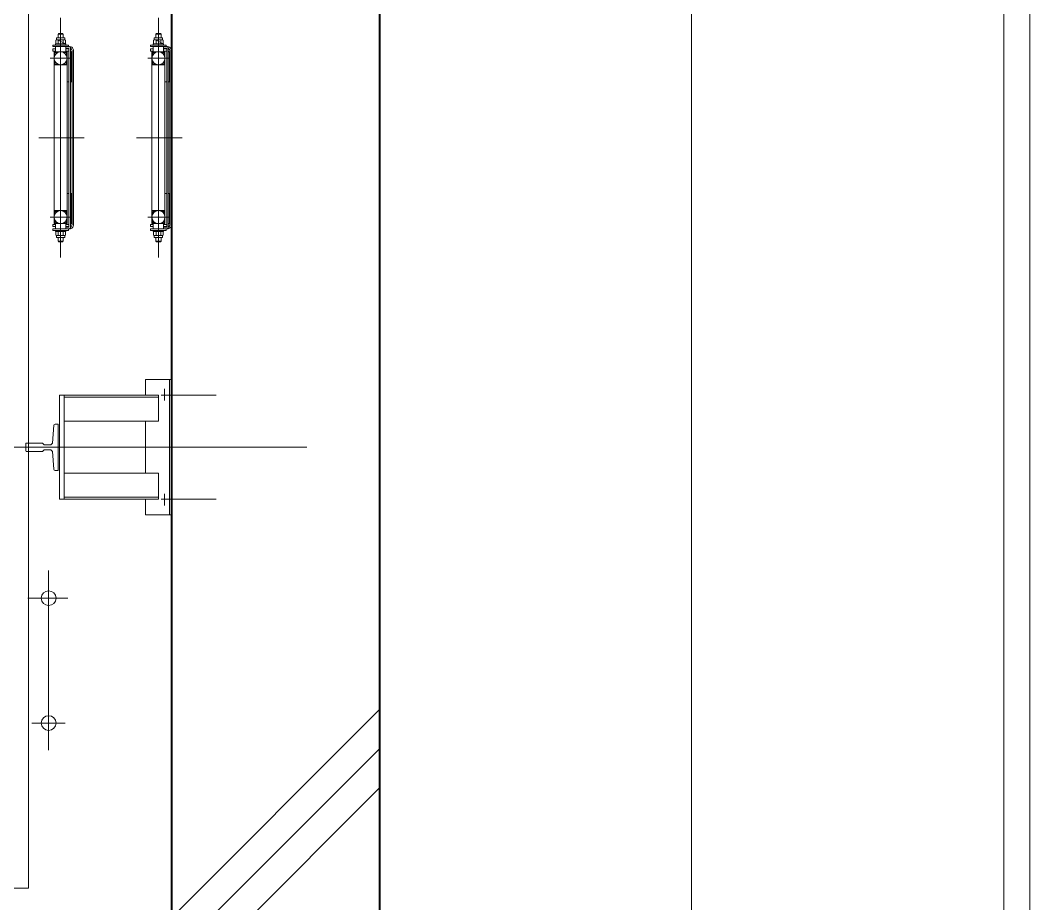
# Model space of a CAD drawing. Header units: millimetres. Extents: x 3546612 to 5615882, y 547008 to 3162891.
# Drawn here: x 5497284 to 5499225, y 2446541 to 2448238 of the extents above; entities that cross this region are included whole.
import ezdxf

# ---------------------------------------------------------------- set-up
doc = ezdxf.new("R2010")
doc.units = ezdxf.units.MM
for name, color, linetype, lineweight in [('XR-평면도$0$A-CNTL', 9, 'Continuous', 15), ('XR-평면도$0$A-CONC-LIN1', 9, 'Continuous', 40), ('XR-평면도$0$A-DWXM-ELEV', 9, 'Continuous', 18), ('XR-평면도$0$A-WAXM-PANL', 9, 'Continuous', 20)]:
    doc.layers.add(name, color=color, linetype=linetype, lineweight=lineweight)
doc.layers.add('XR-평면도$0$A-CONC-SOLD', color=9, linetype='Continuous')

# ---------------------------------------------------------------- blocks, each defined once
blk = doc.blocks.new('XR-평면도$0$중심선(210216)')
at = {"layer": 'XR-평면도$0$A-CNTL', "ltscale": 300}
blk.add_lwpolyline([(176000, 206000), (176000, -10000)], dxfattribs=at)
blk = doc.blocks.new('XR-평면도$0$ELEV_16인승(3호기)')
at = {"layer": 'XR-평면도$0$A-CNTL'}
blk.add_line((2660, 1000), (-260, 1000), dxfattribs=at)
at = {"layer": 'XR-평면도$0$A-DWXM-ELEV'}
for p, q in [((275, 1847), (275, 115)), ((275, 1847), (2125, 1847)), ((236, 1582.2), (236, 1236.9)), ((204, 1530), (268.5, 1530)), ((199.4, 1290), (271.6, 1290)), ((276.2, 1290), (201, 1290)), ((0, 1130), (50, 1130)), ((4, 1130), (4, 870)), ((50, 1130), (50, 1100)), ((13.4, 1112.1), (13.4, 1089.7)), ((-85.9, 1100), (19.5, 1100)), ((25, 1100), (215, 1100)), ((25, 1100), (25, 1050)), ((25, 1096), (206, 1096)), ((206, 1100), (206, 900)), ((215, 1100), (215, 900)), ((25, 1050), (206, 1050)), ((50, 1050), (50, 950)), ((218, 955.5), (218, 1044.5)), ((223.6, 1044.5), (218, 1044.5)), ((228.8, 1008), (226.1, 1042.1)), ((226.1, 957.9), (228.8, 992)), ((228.8, 1008), (232.1, 1004.8)), ((228.8, 992), (232.1, 995.3)), ((244.8, 1004.8), (232.1, 1004.8)), ((244.8, 995.3), (232.1, 995.3)), ((248, 1008), (244.8, 1004.8)), ((248, 992), (244.8, 995.3)), ((279, 1008), (248, 1008)), ((279, 992), (248, 992)), ((280, 1007), (279, 1008)), ((280, 993), (279, 992)), ((280, 993), (280, 1007)), ((223.6, 955.5), (218, 955.5)), ((25, 950), (206, 950)), ((25, 900), (25, 950)), ((-85.9, 900), (19.5, 900)), ((13.4, 887.9), (13.4, 910.3)), ((25, 904), (206, 904)), ((25, 900), (215, 900)), ((50, 900), (50, 870)), ((0, 870), (50, 870)), ((25, 635.5), (25, 175.5)), ((213, 635.5), (213, 175.5)), ((20, 604.5), (30, 604.5)), ((25, 540.9), (25, 608.5)), ((208, 604.5), (218, 604.5)), ((213, 540.9), (213, 608.5)), ((6, 577.2), (6, 233.8)), ((9.1, 576), (15, 576)), ((35, 580.5), (35, 570.5)), ((194, 577.2), (194, 233.8)), ((197.1, 576), (203, 576)), ((223, 580.5), (223, 570.5)), ((45.1, 558), (4.9, 558)), ((12.5, 545.5), (37.5, 545.5)), ((233.1, 558), (192.9, 558)), ((200.5, 545.5), (225.5, 545.5)), ((3, 513), (6, 513)), ((9, 513), (12.5, 513)), ((191, 513), (194, 513)), ((197, 513), (200.5, 513)), ((66.9, 405.5), (-20.5, 405.5)), ((254.9, 405.5), (167.5, 405.5)), ((25, 202.7), (25, 270.2)), ((25, 270.1), (25, 202.5)), ((213, 202.7), (213, 270.2)), ((213, 270.1), (213, 202.5)), ((7.7, 230.5), (10, 230.5)), ((195.7, 230.5), (198, 230.5))]:
    blk.add_line(p, q, dxfattribs=at)
for points in [[(20, 597.4), (20, 604.5), (21, 605.5), (29, 605.5), (30, 604.5), (30, 597.4)], [(208, 597.4), (208, 604.5), (209, 605.5), (217, 605.5), (218, 604.5), (218, 597.4)], [(15, 583.5), (15, 585.5), (35, 585.5), (35, 583.5)], [(203, 583.5), (203, 585.5), (223, 585.5), (223, 583.5)], [(9, 572), (15, 572), (15, 572.5), (15, 572.5), (15, 572.5)], [(19.1, 569), (14, 569), (14, 563.9)], [(36, 563.9), (36, 569), (30.9, 569)], [(35, 576), (40, 576), (40, 572), (35, 572)], [(197, 572), (203, 572), (203, 572.5), (203, 572.5), (203, 572.5)], [(207.1, 569), (202, 569), (202, 563.9)], [(224, 563.9), (224, 569), (218.9, 569)], [(223, 576), (228, 576), (228, 572), (223, 572)], [(14, 552.1), (14, 547), (19.1, 547)], [(30.9, 547), (36, 547), (36, 552.1)], [(202, 552.1), (202, 547), (207.1, 547)], [(218.9, 547), (224, 547), (224, 552.1)], [(9.1, 239), (15, 239), (9, 239)], [(197.1, 239), (203, 239), (197, 239)]]:
    blk.add_lwpolyline(points, dxfattribs=at)
for points in [[(40, 583.5), (40, 580.5), (10, 580.5), (10, 583.5)], [(33, 597.4), (33, 593.5), (17, 593.5), (17, 597.4)], [(228, 583.5), (228, 580.5), (198, 580.5), (198, 583.5)], [(221, 597.4), (221, 593.5), (205, 593.5), (205, 597.4)], [(37.5, 570.5), (37.5, 240.5), (12.5, 240.5), (12.5, 570.5)], [(225.5, 570.5), (225.5, 240.5), (200.5, 240.5), (200.5, 570.5)], [(3, 298), (6, 298)], [(9, 298), (12.5, 298)], [(191, 298), (194, 298)], [(197, 298), (200.5, 298)], [(45.1, 253), (4.9, 253)], [(12.5, 265.5), (37.5, 265.5)], [(14, 264), (19.1, 264), (14, 264), (14, 258.9)], [(36, 264), (36, 258.9), (36, 264), (30.9, 264)], [(233.1, 253), (192.9, 253)], [(200.5, 265.5), (225.5, 265.5)], [(202, 264), (207.1, 264), (202, 264), (202, 258.9)], [(224, 264), (224, 258.9), (224, 264), (218.9, 264)], [(9.1, 235), (15, 235)], [(14, 242), (14, 247.1), (14, 242), (19.1, 242)], [(15, 230.5), (15, 240.5)], [(15, 239), (15, 238.5), (15, 238.5)], [(36, 242), (30.9, 242), (36, 242), (36, 247.1)], [(35, 230.5), (35, 240.5)], [(40, 235), (40, 239), (35, 239), (40, 239), (40, 235), (35, 235)], [(197.1, 235), (203, 235)], [(202, 242), (202, 247.1), (202, 242), (207.1, 242)], [(203, 230.5), (203, 240.5)], [(203, 239), (203, 238.5), (203, 238.5)], [(224, 242), (218.9, 242), (224, 242), (224, 247.1)], [(223, 230.5), (223, 240.5)], [(228, 235), (228, 239), (223, 239), (228, 239), (228, 235), (223, 235)], [(40, 230.5), (40, 227.5), (10, 227.5), (10, 230.5)], [(40, 227.5), (40, 230.5), (10, 230.5), (10, 227.5)], [(35, 225.5), (15, 225.5), (15, 227.5), (15, 225.5), (35, 225.5), (35, 227.5)], [(33, 217.5), (33, 213.6), (17, 213.6), (17, 217.5)], [(33, 213.6), (33, 217.5), (17, 217.5), (17, 213.6)], [(29, 205.5), (21, 205.5), (20, 206.5), (20, 213.6), (20, 206.5), (21, 205.5), (29, 205.5), (30, 206.5), (30, 213.6), (30, 206.5), (20, 206.5), (30, 206.5)], [(20.4, 225.5), (20.4, 218.2)], [(29.6, 225.5), (29.6, 218.2)], [(34.2, 225.5), (34.2, 218.2)], [(228, 230.5), (228, 227.5), (198, 227.5), (198, 230.5)], [(228, 227.5), (228, 230.5), (198, 230.5), (198, 227.5)], [(223, 225.5), (203, 225.5), (203, 227.5), (203, 225.5), (223, 225.5), (223, 227.5)], [(221, 217.5), (221, 213.6), (205, 213.6), (205, 217.5)], [(221, 213.6), (221, 217.5), (205, 217.5), (205, 213.6)], [(217, 205.5), (209, 205.5), (208, 206.5), (208, 213.6), (208, 206.5), (209, 205.5), (217, 205.5), (218, 206.5), (218, 213.6), (218, 206.5), (208, 206.5), (218, 206.5)], [(208.4, 225.5), (208.4, 218.2)], [(217.6, 225.5), (217.6, 218.2)], [(222.2, 225.5), (222.2, 218.2)]]:
    blk.add_lwpolyline(points, close=True, dxfattribs=at)
for points in [[(15.8, 585.5), (15.8, 592.8, -0.309401), (20.4, 592.8), (20.4, 585.5)], [(29.6, 585.5), (29.6, 592.8, 0.154701), (20.4, 592.8)], [(29.6, 592.8, -0.309401), (34.2, 592.8), (34.2, 585.5)], [(203.8, 585.5), (203.8, 592.8, -0.309401), (208.4, 592.8), (208.4, 585.5)], [(217.6, 585.5), (217.6, 592.8, 0.154701), (208.4, 592.8)], [(217.6, 592.8, -0.309401), (222.2, 592.8), (222.2, 585.5)], [(10, 580.5), (7.7, 580.5, 0.414214), (0, 572.8), (0, 238.2, 0.414214), (7.7, 230.5, -0.414214), (0, 238.2)], [(15, 570.5), (15, 580.5), (9.3, 580.5, 0.415821), (6, 577.2, 0.309529), (3, 572.8), (3, 238.2, 0.309529), (6, 233.8, -0.309529), (3, 238.2)], [(4, 513), (4, 568.3, -0.279701), (6, 571.6)], [(15, 577.5), (9.3, 577.5, 0.414214), (9, 577.2), (9, 233.8, 0.414214), (9.3, 233.5), (15, 233.5), (9.3, 233.5, -0.414214), (9, 233.8)], [(198, 580.5), (195.7, 580.5, 0.414214), (188, 572.8), (188, 238.2, 0.414214), (195.7, 230.5, -0.414214), (188, 238.2)], [(203, 570.5), (203, 580.5), (197.3, 580.5, 0.415821), (194, 577.2, 0.309529), (191, 572.8), (191, 238.2, 0.309529), (194, 233.8, -0.309529), (191, 238.2)], [(192, 513), (192, 568.3, -0.279701), (194, 571.6)], [(203, 577.5), (197.3, 577.5, 0.414214), (197, 577.2), (197, 233.8, 0.414214), (197.3, 233.5), (203, 233.5), (197.3, 233.5, -0.414214), (197, 233.8)], [(6, 233.8, 0.415821), (9.3, 230.5), (15, 230.5)], [(194, 233.8, 0.415821), (197.3, 230.5), (203, 230.5)], [(29.6, 218.2, -0.154701), (20.4, 218.2, -0.309401), (15.8, 218.2)], [(217.6, 218.2, -0.154701), (208.4, 218.2, -0.309401), (203.8, 218.2)]]:
    blk.add_lwpolyline(points, format="xyb", dxfattribs=at)
for points in [[(6, 239.4, -0.279701), (4, 242.7), (4, 298), (4, 242.7, 0.279701)], [(194, 239.4, -0.279701), (192, 242.7), (192, 298), (192, 242.7, 0.279701)], [(6, 235.2, -0.092348), (3.4, 236.3, 0.092348)], [(194, 235.2, -0.092348), (191.4, 236.3, 0.092348)], [(15.8, 225.5), (15.8, 218.2, 0.309401), (20.4, 218.2, 0.154701), (29.6, 218.2, 0.309401), (34.2, 218.2, -0.309401), (29.6, 218.2)], [(203.8, 225.5), (203.8, 218.2, 0.309401), (208.4, 218.2, 0.154701), (217.6, 218.2, 0.309401), (222.2, 218.2, -0.309401), (217.6, 218.2)]]:
    blk.add_lwpolyline(points, format="xyb", close=True, dxfattribs=at)
for centre, radius in [((236, 1530), 14.2), ((236, 1290), 14.2), ((25, 558), 12.5), ((213, 558), 12.5), ((25, 253), 12.5), ((25, 253), 12.5), ((213, 253), 12.5), ((213, 253), 12.5)]:
    blk.add_circle(centre, radius, dxfattribs=at)
for centre, radius, start, end in [((223.6, 1042), 2.5, 3.4093, 90), ((223.6, 958), 2.5, 270, 356.5907), ((7.7, 568.3), 7.7, 102.8199, 123.9246), ((195.7, 568.3), 7.7, 102.8199, 123.9246)]:
    blk.add_arc(centre, radius, start, end, dxfattribs=at)
blk = doc.blocks.new('XR-평면도$0$CORE_01_기준층(220124)')
at = {"layer": 'XR-평면도$0$A-CONC-SOLD'}
h = blk.add_hatch(dxfattribs=at)
h.set_pattern_fill('CONC', color=256, scale=100)
h.set_pattern_definition([(45, (-392000.2, -757620.6), (-2121.32, 2121.32), []), (45, (-392000.2, -757545.6), (-2121.32, 2121.32), []), (45, (-392000.2, -757470.6), (-2121.32, 2121.32), [])])
h.paths.add_polyline_path([(9450, -9450), (9450, -12000), (4500, -12000), (4500, -9450), (5000, -9450), (5000, -9200), (4250, -9200), (4250, -12000), (400, -12000), (400, -8915), (0, -8915), (0, -12400), (9850, -12400), (9850, 0), (1650, 0), (1650, -400), (2400, -400), (2400, -4050), (2650, -4050), (2650, -3650), (3050, -3650), (3050, -3400), (2650, -3400), (2650, -400), (9450, -400), (9450, -3400), (4150, -3400), (4150, -3650), (5250, -3650), (5250, -6550), (2650, -6550), (2650, -5150), (2400, -5150), (2400, -6800), (5900, -6800), (5900, -6550), (5500, -6550), (5500, -3650), (6900, -3650), (6900, -6550), (6500, -6550), (6500, -6800), (7650, -6800), (7650, -6550), (7150, -6550), (7150, -3650), (9450, -3650), (9450, -6550), (8950, -6550), (8950, -6800), (9450, -6800), (9450, -9200), (8850, -9200), (8850, -9450)])
h.paths.add_polyline_path([(6300, -9200), (6300, -9450), (7550, -9450), (7550, -9200)], flags=17)
h.paths.add_polyline_path([(400, -400), (535, -400), (535, 0), (0, 0), (0, -7100), (400, -7100)], flags=17)
at = {"layer": 'XR-평면도$0$A-CONC-LIN1'}
for points in [[(1665, 0), (9850, 0), (9850, -12400), (0, -12400), (0, -8915)], [(8900, -9200), (8900, -9450), (9450, -9450), (9450, -12000), (7050, -12000)]]:
    blk.add_lwpolyline(points, dxfattribs=at)
at = {"rotation": 180}
blk.add_blockref('XR-평면도$0$ELEV_16인승(3호기)', (9450, -9450), dxfattribs=at)

msp = doc.modelspace()

# ---------------------------------------------------------------- linework, layer by layer
at = {"layer": 'XR-평면도$0$A-WAXM-PANL'}
for points in [[(5499075, 2444867.6), (5499225, 2444867.6), (5499225, 2480367.6)], [(5499075, 2444917.6), (5499175, 2444917.6), (5499175, 2480367.6)], [(5499075, 2444867.6), (5499225, 2444867.6), (5499225, 2480367.6)], [(5499075, 2444917.6), (5499175, 2444917.6), (5499175, 2480367.6)], [(5499075, 2444867.6), (5499225, 2444867.6), (5499225, 2480367.6)], [(5499075, 2444917.6), (5499175, 2444917.6), (5499175, 2480367.6)]]:
    msp.add_lwpolyline(points, dxfattribs=at)

# ---------------------------------------------------------------- block references
msp.add_blockref('XR-평면도$0$CORE_01_기준층(220124)', (5488125, 2457867.6))
msp.add_blockref('XR-평면도$0$CORE_01_기준층(220124)', (5488125, 2457867.6))
msp.add_blockref('XR-평면도$0$CORE_01_기준층(220124)', (5488125, 2457867.6))
at = {"layer": 'XR-평면도$0$A-CNTL'}
msp.add_blockref('XR-평면도$0$중심선(210216)', (5322575, 2339367.6), dxfattribs=at)

doc.saveas('drawing.dxf')
